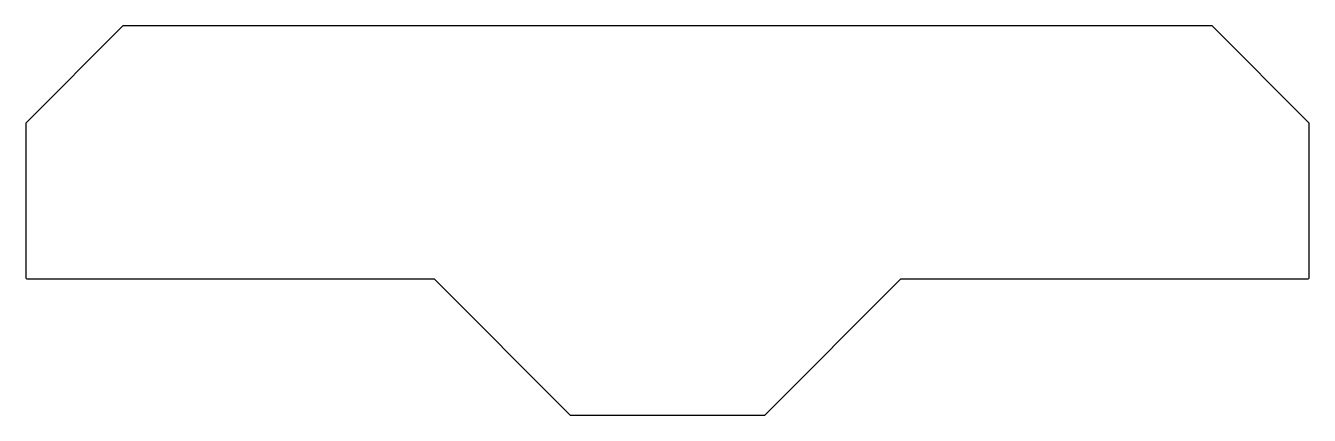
# Model space of a CAD drawing. Extents: x 0 to 330, y 0 to 100.
import ezdxf

# ---------------------------------------------------------------- set-up
doc = ezdxf.new("R2010")
doc.units = 0
doc.header["$MEASUREMENT"] = 0
doc.layers.get('0').update_dxf_attribs({"linetype": 'CONTINUOUS'})

msp = doc.modelspace()

# ---------------------------------------------------------------- linework, layer by layer
for p, q in [((25, 100), (0, 75)), ((305, 100), (25, 100)), ((330, 75), (305, 100)), ((0, 75), (0, 35.5)), ((330, 35.5), (330, 75)), ((0.5, 35), (105, 35)), ((105, 35), (140, 0)), ((190, 0), (225, 35)), ((225, 35), (329.5, 35)), ((140, 0), (190, 0))]:
    msp.add_line(p, q)
for centre, start, end in [((0.5, 35.5), 180, 270), ((329.5, 35.5), 270, 0)]:
    msp.add_arc(centre, 0.5, start, end)

doc.saveas('drawing.dxf')
